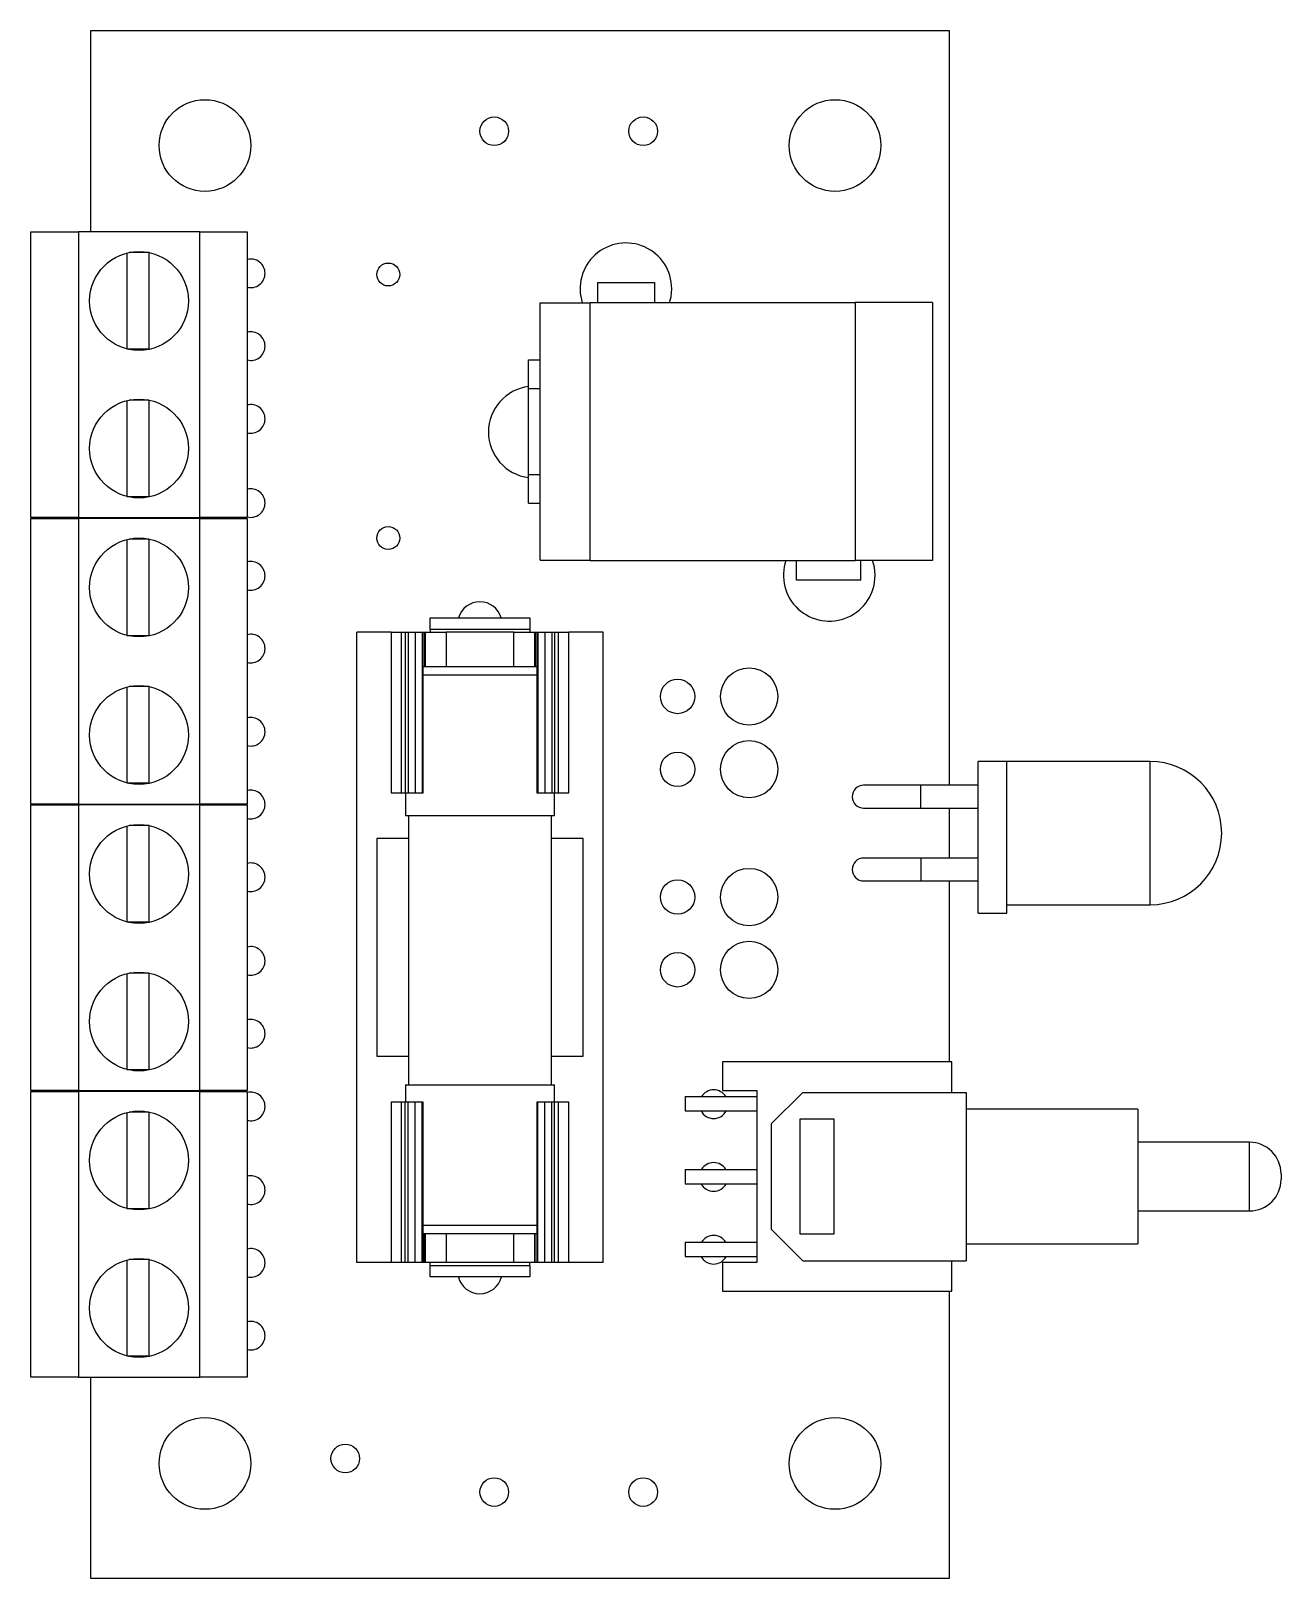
# Model space of a CAD drawing. Extents: x 0 to 136, y 0 to 180.
# Drawn here: x 92.1 to 135.8, y 126.2 to 180.2 of the extents above; entities outside this region: 2.
import ezdxf
from ezdxf.enums import TextEntityAlignment as Align

# ---------------------------------------------------------------- set-up
doc = ezdxf.new("R2010")
doc.units = 0
doc.layers.get('0').update_dxf_attribs({"linetype": 'CONTINUOUS'})

msp = doc.modelspace()

# ---------------------------------------------------------------- linework, layer by layer
at = {"color": 7, "linetype": 'CONTINUOUS'}
for p, q in [((94.181, 180.208), (94.181, 173.193)), ((124.181, 180.208), (94.181, 180.208)), ((124.181, 153.88), (124.181, 180.208)), ((92.106, 163.223), (92.106, 173.193)), ((92.106, 173.193), (93.762, 173.193)), ((93.762, 173.193), (93.762, 163.223)), ((98.001, 173.193), (93.762, 173.193)), ((98.001, 163.223), (98.001, 173.193)), ((98.001, 173.193), (99.656, 173.193)), ((99.656, 173.193), (99.656, 163.223)), ((95.451, 172.453), (95.451, 169.112)), ((96.231, 172.472), (95.532, 172.472)), ((96.231, 169.112), (96.231, 172.472)), ((111.881, 171.427), (111.881, 170.727)), ((111.881, 171.427), (113.881, 171.427)), ((113.881, 171.427), (113.881, 170.727)), ((109.881, 170.717), (111.631, 170.717)), ((109.881, 161.737), (109.881, 170.717)), ((111.631, 161.727), (111.631, 170.727)), ((111.631, 170.727), (120.881, 170.727)), ((123.581, 170.727), (120.881, 170.727)), ((120.881, 170.727), (120.881, 166.227)), ((123.581, 170.727), (123.581, 161.727)), ((95.451, 169.112), (96.231, 169.112)), ((109.481, 168.727), (109.881, 168.727)), ((109.481, 167.727), (109.481, 168.727)), ((109.481, 167.727), (109.881, 167.727)), ((109.481, 164.727), (109.481, 167.727)), ((95.451, 167.304), (95.451, 163.963)), ((96.231, 167.322), (95.532, 167.322)), ((96.231, 163.963), (96.231, 167.322)), ((120.881, 166.227), (120.881, 161.727)), ((109.481, 164.727), (109.881, 164.727)), ((109.481, 163.727), (109.481, 164.727)), ((95.451, 163.963), (96.231, 163.963)), ((109.481, 163.727), (109.881, 163.727)), ((93.762, 163.223), (92.106, 163.223)), ((92.106, 153.223), (92.106, 163.193)), ((92.106, 163.193), (93.762, 163.193)), ((93.762, 163.223), (98.001, 163.223)), ((93.762, 163.193), (93.762, 153.223)), ((98.001, 163.193), (93.762, 163.193)), ((94.181, 163.223), (94.181, 163.193)), ((99.656, 163.223), (98.001, 163.223)), ((98.001, 153.223), (98.001, 163.193)), ((98.001, 163.193), (99.656, 163.193)), ((99.656, 163.193), (99.656, 153.223)), ((95.451, 162.453), (95.451, 159.112)), ((96.231, 162.472), (95.532, 162.472)), ((96.231, 159.112), (96.231, 162.472)), ((109.881, 161.737), (111.631, 161.737)), ((109.881, 161.737), (111.631, 161.737)), ((111.631, 161.727), (120.881, 161.727)), ((118.831, 161.041), (118.831, 161.727)), ((123.581, 161.727), (120.881, 161.727)), ((121.081, 161.041), (121.081, 161.727)), ((121.081, 161.041), (118.831, 161.041)), ((106.048, 159.72), (109.519, 159.72)), ((106.048, 159.32), (106.048, 159.72)), ((109.519, 159.32), (106.048, 159.32)), ((106.048, 159.32), (106.048, 159.22)), ((109.519, 159.72), (109.519, 159.32)), ((109.519, 159.32), (109.519, 159.22)), ((95.451, 159.112), (96.231, 159.112)), ((103.485, 137.22), (103.485, 159.22)), ((104.684, 159.22), (103.485, 159.22)), ((104.684, 159.22), (104.684, 153.62)), ((104.684, 159.22), (105.037, 159.22)), ((105.037, 159.22), (105.037, 153.62)), ((105.037, 159.22), (105.177, 159.22)), ((105.177, 159.22), (105.177, 153.62)), ((105.177, 159.22), (105.272, 159.22)), ((105.272, 159.22), (105.272, 153.62)), ((105.272, 159.22), (105.523, 159.22)), ((105.523, 159.22), (105.523, 153.62)), ((105.523, 159.22), (105.769, 159.22)), ((105.769, 159.22), (105.769, 153.62)), ((105.769, 159.22), (105.802, 159.22)), ((105.802, 153.62), (105.802, 159.22)), ((105.802, 159.22), (105.852, 159.22)), ((105.852, 159.22), (105.885, 159.22)), ((105.885, 158.02), (105.885, 159.22)), ((105.885, 159.22), (106.607, 159.22)), ((106.607, 159.22), (106.607, 158.02)), ((108.963, 159.22), (106.607, 159.22)), ((108.963, 158.02), (108.963, 159.22)), ((108.963, 159.22), (109.685, 159.22)), ((109.685, 159.22), (109.716, 159.22)), ((109.685, 159.22), (109.685, 158.02)), ((109.716, 159.22), (109.765, 159.22)), ((109.765, 159.22), (109.765, 153.62)), ((109.765, 159.22), (109.798, 159.22)), ((109.798, 159.22), (109.798, 153.62)), ((109.798, 159.22), (110.044, 159.22)), ((110.044, 159.22), (110.044, 153.62)), ((110.044, 159.22), (110.296, 159.22)), ((110.296, 159.22), (110.296, 153.62)), ((110.296, 159.22), (110.391, 159.22)), ((110.391, 159.22), (110.391, 153.62)), ((110.391, 159.22), (110.53, 159.22)), ((110.53, 153.62), (110.53, 159.22)), ((110.53, 159.22), (110.884, 159.22)), ((110.884, 153.62), (110.884, 159.22)), ((112.085, 159.22), (110.884, 159.22)), ((112.085, 137.22), (112.085, 159.22)), ((105.802, 158.02), (109.765, 158.02)), ((95.451, 157.304), (95.451, 153.963)), ((96.231, 157.322), (95.532, 157.322)), ((96.231, 153.963), (96.231, 157.322)), ((126.179, 154.71), (125.179, 154.71)), ((125.179, 149.41), (125.179, 154.71)), ((131.179, 154.71), (126.179, 154.71)), ((126.179, 149.41), (126.179, 154.71)), ((95.451, 153.963), (96.231, 153.963)), ((104.684, 153.62), (105.037, 153.62)), ((105.037, 153.62), (105.177, 153.62)), ((105.177, 153.62), (105.272, 153.62)), ((105.184, 153.62), (105.184, 152.82)), ((105.272, 153.62), (105.523, 153.62)), ((105.523, 153.62), (105.769, 153.62)), ((105.769, 153.62), (105.802, 153.62)), ((109.765, 153.62), (109.798, 153.62)), ((109.798, 153.62), (110.044, 153.62)), ((110.044, 153.62), (110.296, 153.62)), ((110.296, 153.62), (110.391, 153.62)), ((110.384, 152.82), (110.384, 153.62)), ((110.391, 153.62), (110.53, 153.62)), ((110.53, 153.62), (110.884, 153.62)), ((123.179, 153.88), (121.179, 153.88)), ((125.179, 153.88), (123.179, 153.88)), ((93.762, 153.223), (92.106, 153.223)), ((92.106, 143.223), (92.106, 153.193)), ((92.106, 153.193), (93.762, 153.193)), ((93.762, 153.223), (98.001, 153.223)), ((93.762, 153.193), (93.762, 143.223)), ((98.001, 153.193), (93.762, 153.193)), ((94.181, 153.223), (94.181, 153.193)), ((99.656, 153.223), (98.001, 153.223)), ((98.001, 143.223), (98.001, 153.193)), ((98.001, 153.193), (99.656, 153.193)), ((99.282, 153.223), (99.282, 153.193)), ((99.656, 153.193), (99.656, 143.223)), ((105.184, 152.82), (110.384, 152.82)), ((105.284, 152.82), (105.284, 143.42)), ((110.284, 143.42), (110.284, 152.82)), ((121.179, 153.08), (123.179, 153.08)), ((123.179, 153.08), (125.179, 153.08)), ((124.181, 151.34), (124.181, 153.08)), ((95.451, 152.453), (95.451, 149.112)), ((96.231, 152.472), (95.532, 152.472)), ((96.231, 149.112), (96.231, 152.472)), ((104.185, 152.02), (104.185, 144.42)), ((105.284, 152.02), (104.185, 152.02)), ((111.385, 152.02), (110.284, 152.02)), ((111.385, 144.42), (111.385, 152.02)), ((123.179, 151.34), (121.179, 151.34)), ((125.179, 151.34), (123.179, 151.34)), ((121.179, 150.54), (123.179, 150.54)), ((123.179, 150.54), (125.179, 150.54)), ((124.181, 144.221), (124.181, 150.54)), ((126.179, 149.71), (131.179, 149.71)), ((95.451, 149.112), (96.231, 149.112)), ((125.179, 149.41), (126.179, 149.41)), ((95.451, 147.304), (95.451, 143.963)), ((96.231, 147.322), (95.532, 147.322)), ((96.231, 143.963), (96.231, 147.322)), ((104.185, 144.42), (105.284, 144.42)), ((110.284, 144.42), (111.385, 144.42)), ((116.252, 144.221), (116.252, 143.221)), ((124.252, 144.221), (116.252, 144.221)), ((124.252, 143.161), (124.252, 144.221)), ((95.451, 143.963), (96.231, 143.963)), ((93.762, 143.223), (92.106, 143.223)), ((92.106, 133.223), (92.106, 143.193)), ((92.106, 143.193), (93.762, 143.193)), ((93.762, 143.223), (98.001, 143.223)), ((93.762, 143.193), (93.762, 133.223)), ((98.001, 143.193), (93.762, 143.193)), ((94.181, 143.223), (94.181, 143.193)), ((99.656, 143.223), (98.001, 143.223)), ((98.001, 133.223), (98.001, 143.193)), ((98.001, 143.193), (99.656, 143.193)), ((99.656, 143.193), (99.656, 133.223)), ((105.184, 143.42), (105.184, 142.82)), ((105.184, 143.42), (110.384, 143.42)), ((110.384, 142.82), (110.384, 143.42)), ((116.252, 143.221), (117.452, 143.221)), ((117.452, 143.221), (117.452, 137.221)), ((119.052, 143.161), (117.952, 142.061)), ((119.052, 143.161), (124.752, 143.161)), ((124.752, 143.161), (124.752, 137.281)), ((104.684, 142.82), (104.684, 137.22)), ((105.037, 142.82), (104.684, 142.82)), ((105.037, 142.82), (105.037, 137.22)), ((105.177, 142.82), (105.037, 142.82)), ((105.177, 137.22), (105.177, 142.82)), ((105.272, 142.82), (105.177, 142.82)), ((105.272, 137.22), (105.272, 142.82)), ((105.523, 142.82), (105.272, 142.82)), ((105.523, 137.22), (105.523, 142.82)), ((105.769, 142.82), (105.523, 142.82)), ((105.769, 137.22), (105.769, 142.82)), ((105.802, 142.82), (105.769, 142.82)), ((105.802, 137.22), (105.802, 142.82)), ((109.765, 142.82), (109.765, 137.22)), ((109.798, 142.82), (109.765, 142.82)), ((109.798, 137.22), (109.798, 142.82)), ((110.044, 142.82), (109.798, 142.82)), ((110.044, 137.22), (110.044, 142.82)), ((110.296, 142.82), (110.044, 142.82)), ((110.296, 137.22), (110.296, 142.82)), ((110.391, 142.82), (110.296, 142.82)), ((110.391, 137.22), (110.391, 142.82)), ((110.53, 142.82), (110.391, 142.82)), ((110.53, 137.22), (110.53, 142.82)), ((110.884, 142.82), (110.53, 142.82)), ((110.884, 137.22), (110.884, 142.82)), ((114.952, 143.011), (114.952, 142.511)), ((114.952, 143.011), (117.452, 143.011)), ((130.752, 142.571), (124.752, 142.571)), ((130.752, 142.571), (130.752, 137.871)), ((95.451, 142.453), (95.451, 139.112)), ((96.231, 142.472), (95.532, 142.472)), ((96.231, 139.112), (96.231, 142.472)), ((114.952, 142.511), (117.452, 142.511)), ((117.952, 142.061), (117.952, 138.381)), ((120.152, 142.221), (118.952, 142.221)), ((118.952, 142.221), (118.952, 138.221)), ((120.152, 138.221), (120.152, 142.221)), ((134.652, 141.421), (130.752, 141.421)), ((114.952, 140.471), (114.952, 139.971)), ((114.952, 140.471), (117.452, 140.471)), ((114.952, 139.971), (117.452, 139.971)), ((135.752, 140.321), (135.752, 140.121)), ((95.451, 139.112), (96.231, 139.112)), ((130.752, 139.021), (134.652, 139.021)), ((117.952, 138.381), (119.052, 137.281)), ((109.765, 138.22), (105.802, 138.22)), ((105.885, 137.22), (105.885, 138.22)), ((106.607, 138.22), (106.607, 137.22)), ((108.963, 137.22), (108.963, 138.22)), ((109.685, 138.22), (109.685, 137.22)), ((114.952, 137.931), (114.952, 137.431)), ((114.952, 137.931), (117.452, 137.931)), ((118.952, 138.221), (120.152, 138.221)), ((124.752, 137.871), (130.752, 137.871)), ((95.451, 137.304), (95.451, 133.963)), ((96.231, 137.322), (95.532, 137.322)), ((96.231, 133.963), (96.231, 137.322)), ((104.684, 137.22), (103.485, 137.22)), ((105.037, 137.22), (104.684, 137.22)), ((105.177, 137.22), (105.037, 137.22)), ((105.272, 137.22), (105.177, 137.22)), ((105.523, 137.22), (105.272, 137.22)), ((105.769, 137.22), (105.523, 137.22)), ((105.802, 137.22), (105.769, 137.22)), ((105.852, 137.22), (105.802, 137.22)), ((105.885, 137.22), (105.852, 137.22)), ((106.607, 137.22), (105.885, 137.22)), ((106.048, 137.12), (106.048, 137.22)), ((108.963, 137.22), (106.607, 137.22)), ((109.685, 137.22), (108.963, 137.22)), ((109.519, 137.12), (109.519, 137.22)), ((109.716, 137.22), (109.685, 137.22)), ((109.765, 137.22), (109.716, 137.22)), ((109.798, 137.22), (109.765, 137.22)), ((110.044, 137.22), (109.798, 137.22)), ((110.296, 137.22), (110.044, 137.22)), ((110.391, 137.22), (110.296, 137.22)), ((110.53, 137.22), (110.391, 137.22)), ((110.884, 137.22), (110.53, 137.22)), ((112.085, 137.22), (110.884, 137.22)), ((114.952, 137.431), (117.452, 137.431)), ((116.252, 137.221), (116.252, 136.221)), ((117.452, 137.221), (116.252, 137.221)), ((119.052, 137.281), (124.752, 137.281)), ((124.252, 136.221), (124.252, 137.281)), ((106.048, 137.12), (109.519, 137.12)), ((106.048, 136.72), (106.048, 137.12)), ((109.519, 136.72), (106.048, 136.72)), ((109.519, 137.12), (109.519, 136.72)), ((116.252, 136.221), (124.252, 136.221)), ((124.181, 126.208), (124.181, 136.221)), ((95.451, 133.963), (96.231, 133.963)), ((93.762, 133.223), (92.106, 133.223)), ((93.762, 133.223), (98.001, 133.223)), ((94.181, 133.223), (94.181, 126.208)), ((99.656, 133.223), (98.001, 133.223)), ((94.181, 126.208), (124.181, 126.208))]:
    msp.add_line(p, q, dxfattribs=at)
at = {"color": 8, "linetype": 'CONTINUOUS'}
for p, q in [((105.852, 159.22), (105.852, 158.02)), ((109.716, 159.22), (109.716, 158.02)), ((109.765, 157.72), (105.802, 157.72)), ((131.179, 149.71), (131.179, 154.71)), ((123.179, 153.08), (123.179, 153.88)), ((123.179, 151.34), (123.179, 150.54)), ((134.652, 139.021), (134.652, 141.421)), ((105.802, 138.52), (109.765, 138.52)), ((105.852, 137.22), (105.852, 138.22)), ((109.716, 137.22), (109.716, 138.22))]:
    msp.add_line(p, q, dxfattribs=at)
at = {"color": 7, "linetype": 'CONTINUOUS'}
for points in [[(114.405, 170.727), (114.454, 170.922), (114.479, 171.208)], [(121.579, 161.208), (121.554, 161.494), (121.493, 161.727)]]:
    msp.add_lwpolyline(points, dxfattribs=at)
for centre, radius in [((98.181, 176.208), 1.6), ((120.181, 176.208), 1.6), ((108.281, 176.708), 0.5), ((113.481, 176.708), 0.5), ((95.881, 170.783), 1.725), ((104.581, 171.708), 0.4), ((95.881, 165.633), 1.725), ((104.581, 162.508), 0.4), ((95.881, 160.783), 1.725), ((117.181, 156.978), 1), ((95.881, 155.633), 1.725), ((114.681, 156.978), 0.6), ((114.681, 154.438), 0.6), ((117.181, 154.438), 1), ((95.881, 150.783), 1.725), ((117.181, 149.978), 1), ((114.681, 149.978), 0.6), ((114.681, 147.438), 0.6), ((117.181, 147.438), 1), ((95.881, 145.633), 1.725), ((95.881, 140.783), 1.725), ((95.881, 135.633), 1.725), ((98.181, 130.208), 1.6), ((120.181, 130.208), 1.6), ((103.081, 130.38), 0.5), ((108.281, 129.208), 0.5), ((113.481, 129.208), 0.5)]:
    msp.add_circle(centre, radius, dxfattribs=at)
for centre, radius, start, end in [((112.879, 171.208), 1.6, 0, 197.8844), ((99.781, 171.748), 0.5, 0, 104.4775), ((99.781, 171.748), 0.5, 255.5225, 0), ((99.781, 169.208), 0.5, 0, 104.4775), ((99.781, 169.208), 0.5, 255.5225, 0), ((109.679, 166.207), 1.6, 97.1431, 262.8569), ((99.781, 166.668), 0.5, 0, 104.4775), ((99.781, 166.668), 0.5, 255.5225, 0), ((99.781, 163.73), 0.5, 0, 104.4775), ((99.781, 163.73), 0.5, 255.5225, 0), ((99.781, 161.19), 0.5, 0, 104.4775), ((119.979, 161.208), 1.6, 161.0858, 0), ((99.781, 161.19), 0.5, 255.5225, 0), ((107.781, 159.508), 0.775, 15.8903, 164.1097), ((99.781, 158.65), 0.5, 0, 104.4775), ((99.781, 158.65), 0.5, 255.5225, 0), ((99.781, 155.748), 0.5, 0, 104.4775), ((99.781, 155.748), 0.5, 255.5225, 0), ((131.179, 152.21), 2.5, 0, 90), ((99.781, 153.208), 0.5, 0, 104.4775), ((121.179, 153.48), 0.4, 90, 270), ((99.781, 153.208), 0.5, 255.5225, 0), ((131.179, 152.21), 2.5, 270, 0), ((121.179, 150.94), 0.4, 90, 270), ((99.781, 150.668), 0.5, 0, 104.4775), ((99.781, 150.668), 0.5, 255.5225, 0), ((99.781, 147.748), 0.5, 0, 104.4775), ((99.781, 147.748), 0.5, 255.5225, 0), ((99.781, 145.208), 0.5, 0, 104.4775), ((99.781, 145.208), 0.5, 255.5225, 0), ((99.781, 142.668), 0.5, 0, 104.4775), ((115.942, 142.748), 0.5, 31.7391, 148.2609), ((99.781, 142.668), 0.5, 255.5225, 0), ((115.942, 142.748), 0.5, 208.2909, 331.7091), ((134.652, 140.321), 1.1, 0, 90), ((115.942, 140.208), 0.5, 31.7391, 148.2609), ((99.781, 139.748), 0.5, 0, 104.4775), ((115.942, 140.208), 0.5, 208.2909, 331.7091), ((134.652, 140.121), 1.1, 270, 0), ((99.781, 139.748), 0.5, 255.5225, 0), ((99.781, 137.208), 0.5, 0, 104.4775), ((115.942, 137.668), 0.5, 31.7391, 148.2609), ((99.781, 137.208), 0.5, 255.5225, 0), ((115.942, 137.668), 0.5, 208.2909, 331.7091), ((107.781, 136.908), 0.775, 194.0242, 345.9758), ((99.781, 134.668), 0.5, 0, 104.4775), ((99.781, 134.668), 0.5, 255.5225, 0)]:
    msp.add_arc(centre, radius, start, end, dxfattribs=at)

# ---------------------------------------------------------------- texts
for s, width, p in [('Edition étudiante de SolidWorks.', 0.667188, (0, 5.449)), ('A usage universitaire uniquement.', 0.668182, (0, 0))]:
    msp.add_text(s, height=3.633, dxfattribs=dict(at, width=width)).set_placement(p, align=Align.BOTTOM_LEFT)

doc.saveas('drawing.dxf')
